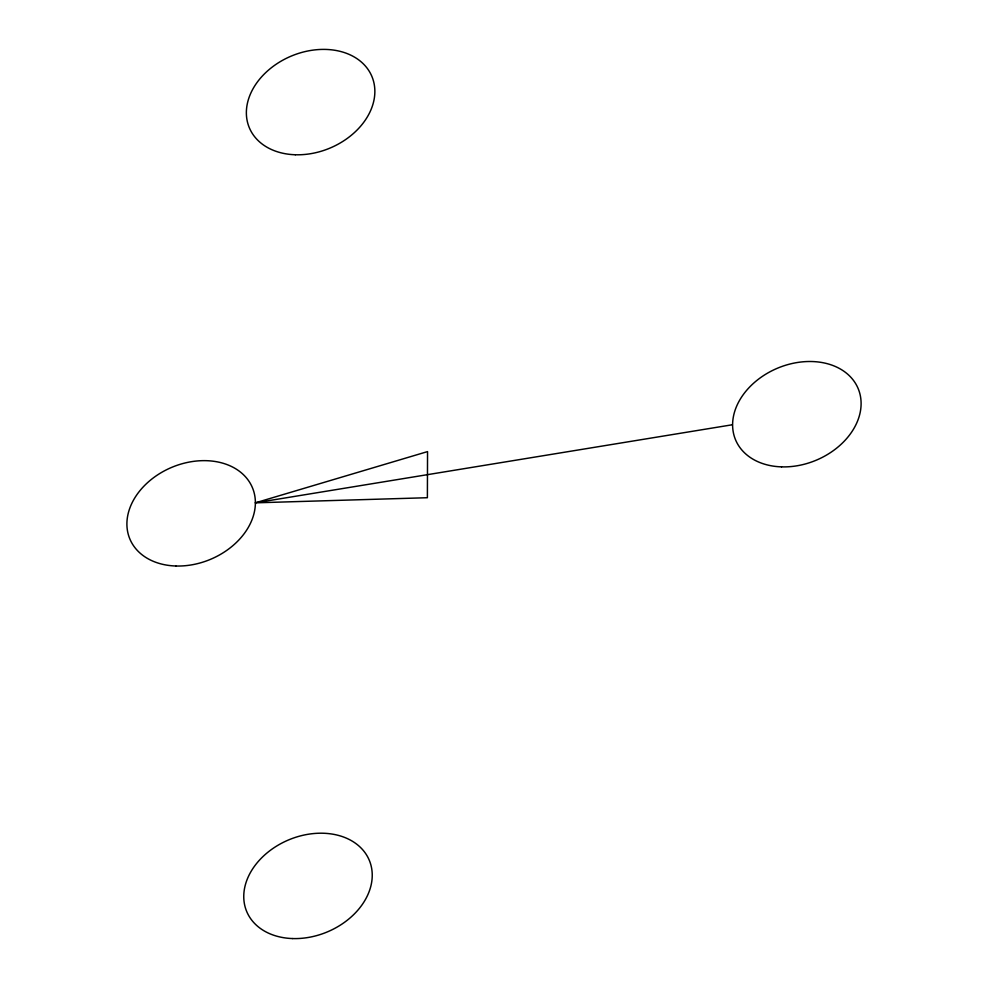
<?xml version="1.0" encoding="UTF-8"?>
<svg xmlns="http://www.w3.org/2000/svg" width="988" height="988" viewBox="0 0 988 988"><rect width="100%" height="100%" fill="white"/><g stroke="black" fill="none" stroke-linecap="round" stroke-linejoin="round"><path stroke-width="1.48" d="M255.386 502.83L427.545 451.602L427.384 497.717L255.386 502.83L732.33 424.766M175.827 566.001A66.431 49.906 -22.7 0 0 252.829 488.702A66.431 49.906 -22.7 0 0 144.767 485.318A66.431 49.906 -22.7 0 0 175.827 566.001M781.545 466.867A66.431 49.906 -22.7 0 0 858.547 389.556A66.431 49.906 -22.7 0 0 750.485 386.172A66.431 49.906 -22.7 0 0 781.545 466.867M295.301 154.758A66.431 49.906 -22.7 0 0 372.303 77.459A66.431 49.906 -22.7 0 0 264.241 74.063A66.431 49.906 -22.7 0 0 295.301 154.758M292.683 938.563A66.431 49.906 -22.7 0 0 369.685 861.264A66.431 49.906 -22.7 0 0 261.622 857.88A66.431 49.906 -22.7 0 0 292.683 938.563"/></g></svg>
